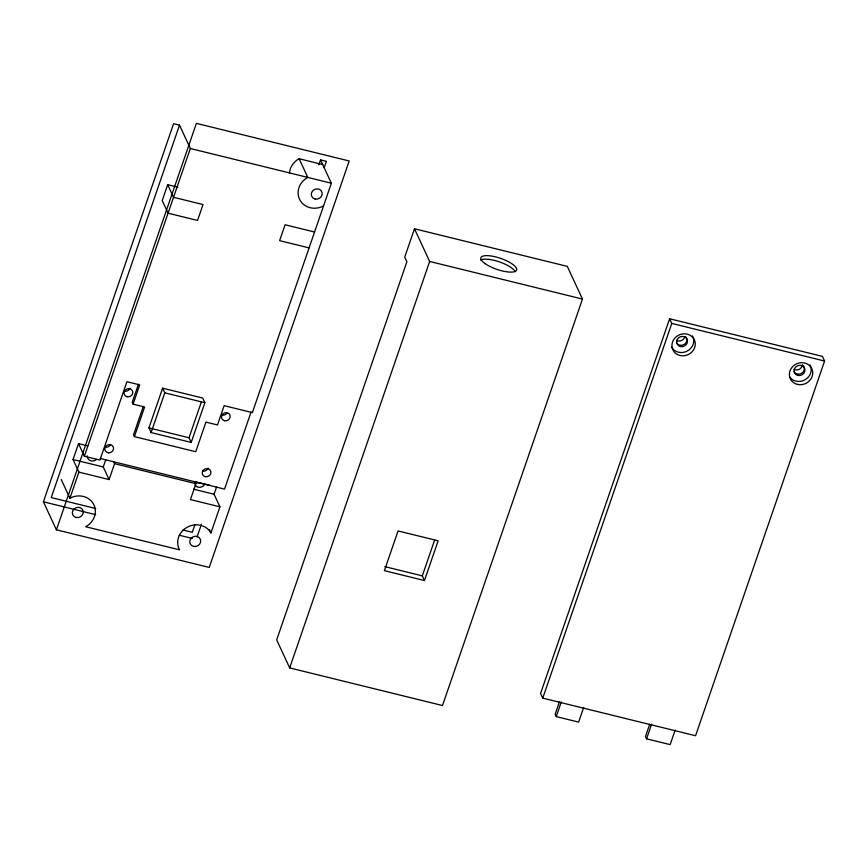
<?xml version="1.0" encoding="UTF-8"?>
<svg xmlns="http://www.w3.org/2000/svg" width="868" height="868" viewBox="0 0 868 868"><rect width="100%" height="100%" fill="white"/><g stroke="black" fill="none" stroke-linecap="round" stroke-linejoin="round"><path stroke-width="1.3" d="M56.409 529.816L196.385 123.364L349.207 160.971L209.231 567.433L56.409 529.816L43.4 501.802L173.611 123.712L179.502 125.155L190.342 148.504L84.359 456.243L99.939 460.051L126.902 381.725L139.715 384.882L133.075 404.173L144.62 407.016L134.421 436.626L195.734 451.718L205.933 422.108L217.488 424.951L224.128 405.66L252.371 412.615L331.37 183.224L320.531 159.875L326.422 161.318L324.252 167.622M179.502 125.155L51.245 497.57L95.686 508.518M216.599 486.905L214.071 494.239L219.919 506.847L210.935 532.941A17.837 16.275 -24.9 0 0 187.358 527.136A17.837 16.275 -24.9 0 0 179.535 549.835L85.672 526.724A17.837 16.275 -24.9 0 0 93.484 504.037A17.837 16.275 -24.9 0 0 69.907 498.232L78.89 472.127L73.042 459.519L78.511 443.635L87.701 445.902M167.687 184.689L162.218 200.584L168.066 213.192L197.546 220.439L203.014 204.555L173.535 197.307L167.687 184.689L177.94 187.217M78.89 472.127L109.097 479.57L103.249 466.962L105.766 459.628M138.435 384.22L132.207 402.307L133.075 404.173M109.097 479.57L114.576 463.675L113.708 461.798L100.287 458.478M143.328 406.376L133.553 434.759L134.421 436.626M148.938 427.891L162.62 388.18L202.7 398.043L204.87 402.719L191.199 442.43L151.108 432.568L148.938 427.891L189.029 437.765L191.199 442.43M151.108 432.568L164.779 392.846L162.62 388.18M189.029 437.765L201.376 401.895M113.708 461.798L195.05 481.816L195.918 483.693L190.45 499.588L219.919 506.847M194.888 524.717L192.284 532.29L183.105 530.033M318.795 164.92L320.531 159.875M197.09 536.88L201.452 524.207M251.08 412.018L224.519 489.118L195.05 481.816L210.023 485.31M414.481 228.772L404.716 257.134L406.875 261.81L276.675 639.89L289.684 667.915L442.496 705.532L582.471 299.069L567.303 266.378L414.481 228.772L429.66 261.463L289.684 667.915M424.463 580.529L438.145 540.818L398.054 530.945L384.383 570.667L424.463 580.529L422.304 575.864L434.651 539.994M669.608 318.762L540.58 693.445L542.75 698.122L695.561 735.728L824.6 361.045L822.43 356.379L669.608 318.762L671.778 323.428L542.75 698.122M559.361 702.049L555.151 714.266L556.236 716.599L578.641 722.111L583.687 707.453M556.236 716.599L561.281 701.941M649.687 724.281L645.477 736.498L646.562 738.831L670.15 744.635L675.195 729.977M646.562 738.831L651.618 724.172M289.467 173.177A17.837 16.275 -24.9 0 1 299.124 158.736L322.701 164.54M190.342 148.504L331.37 183.224M314.563 232.016L285.095 224.758L279.615 240.642L309.095 247.901M429.66 261.463L582.471 299.069M671.778 323.428L824.6 361.045M164.779 392.846L204.87 402.719M114.576 463.675L195.918 483.693M73.042 459.519L103.249 466.962M193.564 489.183L214.071 494.239M384.795 566.63L422.304 575.864M43.4 501.802L95.643 514.659M179.242 535.231L192.305 538.442M299.124 158.736L307.793 177.419A17.837 16.275 -24.9 0 0 299.97 200.117A17.837 16.275 -24.9 0 0 323.558 205.911M209.307 529.437L210.935 532.941M78.511 443.635L84.359 456.243M61.237 479.548L69.907 498.232M198.837 482.532A5.675 5.175 -24.9 0 1 194.638 482.055M96.532 459.454A5.675 5.175 -24.9 0 1 87.234 455.83M204.544 484.713A5.675 5.175 -24.9 0 1 194.888 484.811M208.103 468.091A4.416 4.025 -24.9 0 1 202.602 471.042M226.873 413.135A4.416 4.025 -24.9 0 1 221.872 415.099M110.572 444.47A4.416 4.025 -24.9 0 1 104.854 446.966M129.972 388.17A4.416 4.025 -24.9 0 1 124.482 391.132M685.514 336.448A5.544 5.067 -24.9 0 1 684.505 344.184A5.544 5.067 -24.9 0 1 676.552 342.762M802.39 364.788A5.544 5.067 -24.9 0 1 793.927 369.334M802.965 365.363A5.544 5.067 -24.9 0 1 801.956 373.099A5.544 5.067 -24.9 0 1 794.003 371.667M692.523 335.927A11.848 10.817 -24.9 0 1 687.326 351.008A11.848 10.817 -24.9 0 1 671.648 347.146M684.668 337.207A5.544 5.067 -24.9 0 1 676.476 340.43M809.974 364.831A11.848 10.817 -24.9 0 1 805.222 379.663A11.848 10.817 -24.9 0 1 789.598 376.864M480.59 260.107A18.912 5.805 19 0 1 498.97 261.745A18.912 5.805 19 0 1 515.223 271.738M76.069 517.469A5.544 5.067 -24.9 0 0 83.144 511.089A5.544 5.067 -24.9 0 0 74.149 508.876A5.544 5.067 -24.9 0 0 76.069 517.469M193.521 546.384A5.544 5.067 -24.9 0 0 200.584 539.994A5.544 5.067 -24.9 0 0 191.6 537.791A5.544 5.067 -24.9 0 0 193.521 546.384M315.041 199A5.544 5.067 -24.9 0 0 322.104 192.609A5.544 5.067 -24.9 0 0 313.12 190.396A5.544 5.067 -24.9 0 0 315.041 199M205.206 476.651A4.416 4.025 -24.9 0 0 210.826 471.574A4.416 4.025 -24.9 0 0 203.687 469.816A4.416 4.025 -24.9 0 0 205.206 476.651M224.476 420.709A4.416 4.025 -24.9 0 0 230.096 415.631A4.416 4.025 -24.9 0 0 222.946 413.873A4.416 4.025 -24.9 0 0 224.476 420.709M108.543 452.792A4.416 4.025 -24.9 0 0 113.231 446.933A4.416 4.025 -24.9 0 0 105.777 446.38A4.416 4.025 -24.9 0 0 108.543 452.792M127.075 396.73A4.416 4.025 -24.9 0 0 132.706 391.652A4.416 4.025 -24.9 0 0 125.556 389.895A4.416 4.025 -24.9 0 0 127.075 396.73M680.371 346.527A5.544 5.067 -24.9 0 0 687.434 340.147A5.544 5.067 -24.9 0 0 678.45 337.934A5.544 5.067 -24.9 0 0 680.371 346.527M679.926 355.468A11.848 10.817 -24.9 0 0 695.04 341.84A11.848 10.817 -24.9 0 0 675.846 337.109A11.848 10.817 -24.9 0 0 679.926 355.468M797.377 384.383A11.848 10.817 -24.9 0 0 812.491 370.744A11.848 10.817 -24.9 0 0 793.287 366.014A11.848 10.817 -24.9 0 0 797.377 384.383M797.811 375.443A5.544 5.067 -24.9 0 0 804.886 369.052A5.544 5.067 -24.9 0 0 795.902 366.839A5.544 5.067 -24.9 0 0 797.811 375.443M485.06 263.601A18.912 5.805 19 0 0 515.69 271.142A18.912 5.805 19 0 0 495.498 256.863A18.912 5.805 19 0 0 485.06 263.601"/></g></svg>
